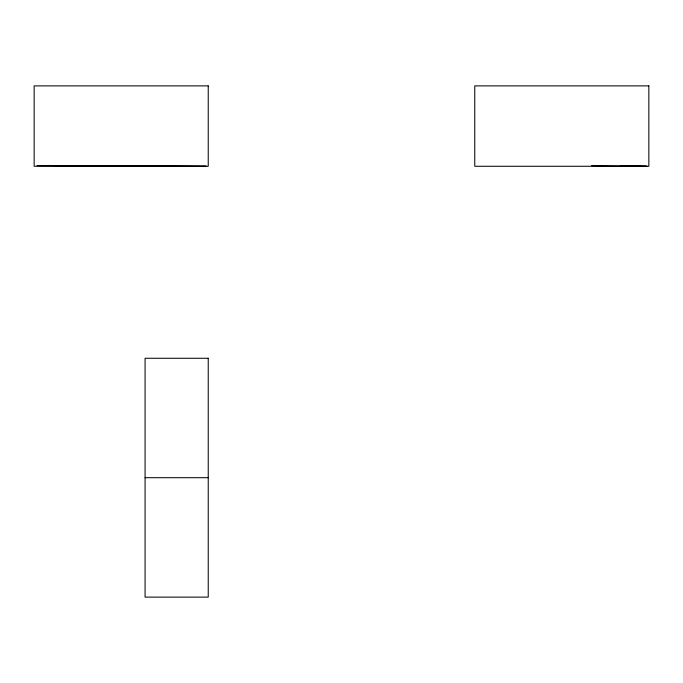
<?xml version="1.0" encoding="UTF-8"?>
<svg xmlns="http://www.w3.org/2000/svg" width="683" height="683" viewBox="0 0 683 683"><rect width="100%" height="100%" fill="white"/><g stroke="black" fill="none" stroke-linecap="round" stroke-linejoin="round"><path stroke-width="1.02" d="M37.019 165.593L206.172 166.259L54.042 165.627M145.078 477.69L208.238 477.69M620.292 165.627L646.878 166.259L591.589 165.636M208.238 85.879L34.15 85.879L34.15 166.268L208.238 166.268L208.238 85.879M648.85 85.879L474.762 85.879L474.762 166.268L648.85 166.268L648.85 85.879M208.238 358.268L145.078 358.268L145.078 597.121L208.238 597.121L208.238 358.268"/></g></svg>
